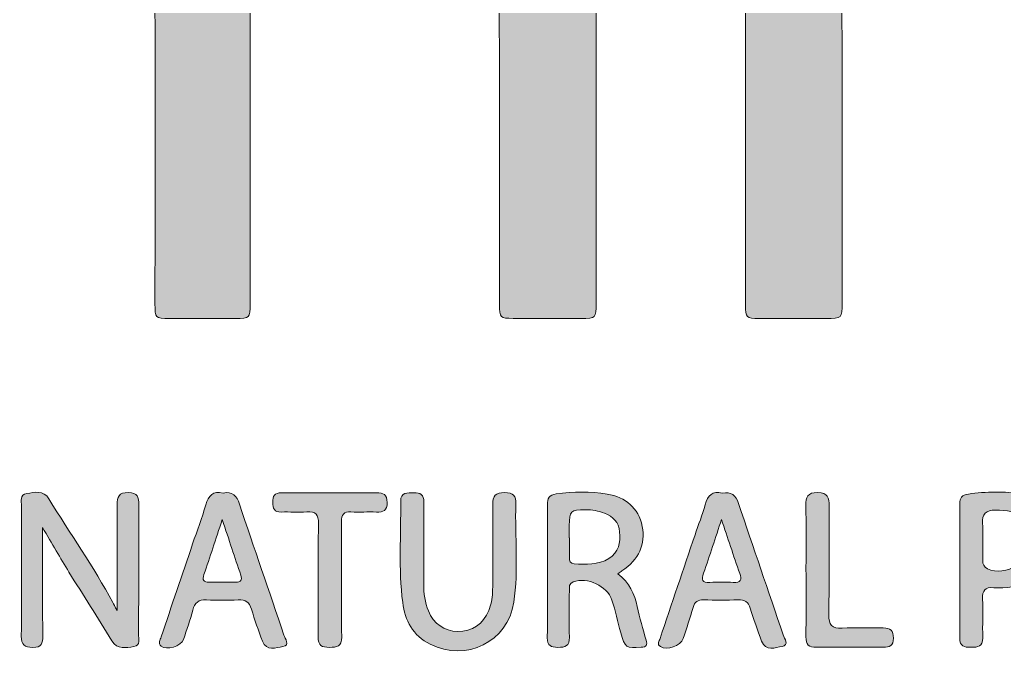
# Model space of a CAD drawing. Extents: x 495 to 1403, y -1247 to -663.
# Drawn here: x 726.8 to 948.7, y -1243.3 to -1098.4 of the extents above; entities that cross this region are included whole.
import ezdxf

# ---------------------------------------------------------------- set-up
doc = ezdxf.new("R2010")
doc.units = 0
doc.header["$MEASUREMENT"] = 0
doc.layers.add('katman 1', color=7, linetype='Continuous')

# ---------------------------------------------------------------- blocks, each defined once
blk = doc.blocks.new('block 3')
at = {"layer": 'katman 1', "true_color": 0xffffff}
h = blk.add_hatch(color=7, dxfattribs=at)
h.dxf.hatch_style = 2
edge = h.paths.add_edge_path()
edge.add_spline(control_points=[(909.91, -1067.36), (914.71, -1059.95), (920.86, -1054.19), (928.8, -1050.7), (943.58, -1044.21), (958.19, -1044.37), (971.92, -1053.51), (981.36, -1059.8), (985.97, -1069.33), (988.4, -1080.11), (989.75, -1086.09), (990.05, -1092.17), (990.09, -1098.22), (990.22, -1119.54), (990.14, -1140.86), (990.14, -1162.18), (990.14, -1165.77), (990.13, -1165.77), (986.58, -1165.77), (981.5, -1165.78), (976.41, -1165.67), (971.34, -1165.82), (969.01, -1165.89), (968.3, -1165.11), (968.31, -1162.78), (968.39, -1141), (968.44, -1119.22), (968.31, -1097.44), (968.27, -1089.85), (967.19, -1082.38), (963.15, -1075.7), (958.93, -1068.72), (952.65, -1065.27), (944.56, -1064.53), (925.55, -1062.8), (911.94, -1079.12), (912.08, -1095.5), (912.28, -1117.74), (912.13, -1139.99), (912.13, -1162.23), (912.12, -1165.77), (912.12, -1165.77), (908.52, -1165.77), (903.52, -1165.78), (898.51, -1165.78), (893.51, -1165.77), (890.45, -1165.77), (890.37, -1165.69), (890.37, -1162.69), (890.36, -1149.15), (890.37, -1135.6), (890.36, -1122.06), (890.35, -1102.51), (890.36, -1082.96), (890.27, -1063.41), (890.25, -1059.34), (889.9, -1055.27), (889.59, -1051.21), (889.46, -1049.62), (889.97, -1048.88), (891.57, -1048.89), (896.57, -1048.89), (901.58, -1048.91), (906.58, -1048.87), (908.45, -1048.85), (908.86, -1049.86), (908.94, -1051.49), (909.2, -1056.78), (909.58, -1062.07), (909.91, -1067.36)], knot_values=[0, 0, 0, 0, 1, 1, 1, 2, 2, 2, 3, 3, 3, 4, 4, 4, 5, 5, 5, 6, 6, 6, 7, 7, 7, 8, 8, 8, 9, 9, 9, 10, 10, 10, 11, 11, 11, 12, 12, 12, 13, 13, 13, 14, 14, 14, 15, 15, 15, 16, 16, 16, 17, 17, 17, 18, 18, 18, 19, 19, 19, 20, 20, 20, 21, 21, 21, 22, 22, 22, 23, 23, 23, 23], degree=3, periodic=1)
h = blk.add_hatch(color=7, dxfattribs=at)
h.dxf.hatch_style = 2
edge = h.paths.add_edge_path()
edge.add_spline(control_points=[(776.58, -1067.33), (777.64, -1066.93), (777.82, -1066.11), (778.24, -1065.5), (786.66, -1053.27), (798.43, -1047.18), (813.12, -1046.46), (823.34, -1045.95), (832.61, -1048.63), (840.68, -1055.07), (847.98, -1060.88), (852.01, -1068.71), (854.41, -1077.52), (856.01, -1083.34), (856.65, -1089.31), (856.67, -1095.32), (856.74, -1117.65), (856.7, -1139.97), (856.7, -1162.29), (856.7, -1165.76), (856.69, -1165.77), (853.26, -1165.77), (848.17, -1165.78), (843.09, -1165.78), (838.01, -1165.77), (835.02, -1165.76), (834.94, -1165.69), (834.94, -1162.62), (834.92, -1140.15), (835.04, -1117.67), (834.82, -1095.19), (834.75, -1087.1), (832.98, -1079.3), (827.71, -1072.72), (823.83, -1067.87), (818.67, -1065.38), (812.64, -1064.67), (791.86, -1062.23), (778.78, -1078.89), (778.73, -1095.21), (778.65, -1117.61), (778.71, -1140.01), (778.7, -1162.41), (778.7, -1165.76), (778.69, -1165.77), (775.4, -1165.77), (770.48, -1165.78), (765.55, -1165.78), (760.62, -1165.77), (757.28, -1165.77), (757.27, -1165.76), (757.27, -1162.47), (757.26, -1136.6), (757.4, -1110.74), (757.2, -1084.88), (757.11, -1073.81), (757.17, -1062.72), (756.32, -1051.67), (756.13, -1049.31), (757, -1048.77), (759.15, -1048.83), (763.76, -1048.96), (768.38, -1048.92), (773, -1048.85), (774.75, -1048.83), (775.42, -1049.47), (775.51, -1051.27), (775.76, -1056.55), (776.2, -1061.83), (776.58, -1067.33)], knot_values=[0, 0, 0, 0, 1, 1, 1, 2, 2, 2, 3, 3, 3, 4, 4, 4, 5, 5, 5, 6, 6, 6, 7, 7, 7, 8, 8, 8, 9, 9, 9, 10, 10, 10, 11, 11, 11, 12, 12, 12, 13, 13, 13, 14, 14, 14, 15, 15, 15, 16, 16, 16, 17, 17, 17, 18, 18, 18, 19, 19, 19, 20, 20, 20, 21, 21, 21, 22, 22, 22, 23, 23, 23, 23], degree=3, periodic=1)
h = blk.add_hatch(color=7, dxfattribs=at)
h.dxf.hatch_style = 2
edge = h.paths.add_edge_path()
edge.add_spline(control_points=[(748.76, -1231.64), (748.76, -1223.26), (748.8, -1215.57), (748.73, -1207.88), (748.71, -1206), (749.11, -1205.02), (751.25, -1205.04), (753.33, -1205.06), (753.63, -1206.1), (753.62, -1207.81), (753.58, -1217.51), (753.62, -1227.21), (753.57, -1236.91), (753.57, -1237.95), (754.12, -1239.56), (752.48, -1239.77), (750.76, -1239.98), (748.84, -1240.57), (747.55, -1238.44), (744.4, -1233.24), (741.08, -1228.14), (737.88, -1222.97), (735.95, -1219.83), (734.11, -1216.63), (731.9, -1212.9), (731.9, -1214.17), (731.9, -1214.93), (731.9, -1215.7), (731.92, -1222.93), (731.92, -1230.17), (731.98, -1237.4), (731.99, -1239.03), (731.71, -1239.97), (729.73, -1239.96), (727.85, -1239.94), (727.13, -1239.34), (727.14, -1237.43), (727.19, -1227.66), (727.15, -1217.88), (727.18, -1208.1), (727.18, -1207.03), (726.77, -1205.49), (728.37, -1205.26), (730.12, -1205.01), (732.11, -1204.39), (733.37, -1206.46), (738.11, -1214.29), (743.45, -1221.76), (747.77, -1229.85), (747.98, -1230.25), (748.21, -1230.64), (748.76, -1231.64)], knot_values=[0, 0, 0, 0, 1, 1, 1, 2, 2, 2, 3, 3, 3, 4, 4, 4, 5, 5, 5, 6, 6, 6, 7, 7, 7, 8, 8, 8, 9, 9, 9, 10, 10, 10, 11, 11, 11, 12, 12, 12, 13, 13, 13, 14, 14, 14, 15, 15, 15, 16, 16, 16, 17, 17, 17, 17], degree=3, periodic=1)
h = blk.add_hatch(color=7, dxfattribs=at)
h.dxf.hatch_style = 2
edge = h.paths.add_edge_path()
edge.add_spline(control_points=[(772.62, -1205.15), (774.74, -1204.73), (775.67, -1205.72), (776.31, -1207.66), (779.59, -1217.51), (783.02, -1227.32), (786.33, -1237.16), (786.6, -1237.97), (787.79, -1239.48), (786.08, -1239.75), (784.58, -1239.99), (782.39, -1240.94), (781.48, -1238.55), (780.57, -1236.18), (779.73, -1233.77), (779.03, -1231.34), (778.56, -1229.7), (777.67, -1229.15), (776.02, -1229.23), (773.64, -1229.34), (771.25, -1229.37), (768.87, -1229.22), (767.03, -1229.1), (766.25, -1229.92), (765.8, -1231.56), (765.19, -1233.78), (764.45, -1235.97), (763.69, -1238.15), (763.16, -1239.69), (759.87, -1240.68), (758.66, -1239.69), (757.86, -1239.04), (758.45, -1238.25), (758.67, -1237.58), (761.01, -1230.58), (763.39, -1223.59), (765.76, -1216.59), (766.75, -1213.68), (767.86, -1210.8), (768.7, -1207.84), (769.31, -1205.7), (770.39, -1204.62), (772.62, -1205.15)], knot_values=[0, 0, 0, 0, 1, 1, 1, 2, 2, 2, 3, 3, 3, 4, 4, 4, 5, 5, 5, 6, 6, 6, 7, 7, 7, 8, 8, 8, 9, 9, 9, 10, 10, 10, 11, 11, 11, 12, 12, 12, 13, 13, 13, 14, 14, 14, 14], degree=3, periodic=1)
edge = h.paths.add_edge_path()
edge.add_spline(control_points=[(772.43, -1211.13), (770.92, -1215.68), (769.64, -1219.61), (768.3, -1223.53), (767.89, -1224.74), (768.2, -1225.27), (769.49, -1225.26), (771.49, -1225.24), (773.49, -1225.25), (775.48, -1225.26), (776.63, -1225.26), (776.99, -1224.79), (776.61, -1223.66), (775.26, -1219.69), (773.95, -1215.69), (772.43, -1211.13)], knot_values=[0, 0, 0, 0, 1, 1, 1, 2, 2, 2, 3, 3, 3, 4, 4, 4, 5, 5, 5, 5], degree=3, periodic=1)
h = blk.add_hatch(color=7, dxfattribs=at)
h.dxf.hatch_style = 2
edge = h.paths.add_edge_path()
edge.add_spline(control_points=[(833.4, -1217.69), (833.4, -1214.38), (833.47, -1211.07), (833.38, -1207.77), (833.32, -1205.78), (834.09, -1205.03), (836.09, -1205.04), (837.99, -1205.05), (838.68, -1205.77), (838.61, -1207.65), (838.35, -1215.02), (839.25, -1222.44), (838.15, -1229.76), (836.8, -1238.71), (827.44, -1243.31), (819.3, -1239.24), (815.43, -1237.3), (813.6, -1233.87), (813.1, -1229.81), (812.16, -1222.24), (812.71, -1214.61), (812.65, -1207.01), (812.63, -1204.89), (814.21, -1205.13), (815.6, -1205.08), (817.07, -1205.03), (817.88, -1205.53), (817.86, -1207.2), (817.81, -1213.35), (817.86, -1219.5), (817.84, -1225.65), (817.84, -1227.75), (818.14, -1229.8), (818.91, -1231.74), (820.05, -1234.63), (822.51, -1236.31), (825.49, -1236.34), (828.71, -1236.37), (831.3, -1234.65), (832.49, -1231.64), (833.01, -1230.35), (833.33, -1229.01), (833.33, -1227.6), (833.34, -1227.22), (833.38, -1226.84), (833.38, -1226.45), (833.39, -1223.53), (833.39, -1220.61), (833.39, -1217.69), (833.39, -1217.69), (833.4, -1217.69), (833.4, -1217.69)], knot_values=[0, 0, 0, 0, 1, 1, 1, 2, 2, 2, 3, 3, 3, 4, 4, 4, 5, 5, 5, 6, 6, 6, 7, 7, 7, 8, 8, 8, 9, 9, 9, 10, 10, 10, 11, 11, 11, 12, 12, 12, 13, 13, 13, 14, 14, 14, 15, 15, 15, 16, 16, 16, 17, 17, 17, 17], degree=3, periodic=1)
h = blk.add_hatch(color=7, dxfattribs=at)
h.dxf.hatch_style = 2
edge = h.paths.add_edge_path()
edge.add_spline(control_points=[(861.56, -1223.37), (864.27, -1225.33), (865.33, -1227.88), (865.96, -1230.75), (866.51, -1233.3), (867.23, -1235.82), (867.96, -1238.32), (868.29, -1239.44), (868.03, -1239.82), (866.86, -1239.92), (863.54, -1240.21), (863.13, -1239.97), (862.23, -1236.63), (861.57, -1234.18), (861.06, -1231.69), (860.26, -1229.29), (859.18, -1226.04), (854.7, -1224.04), (851.54, -1225.18), (850.56, -1225.54), (850.66, -1226.33), (850.66, -1227.08), (850.64, -1230.62), (850.57, -1234.16), (850.67, -1237.69), (850.73, -1239.67), (849.71, -1239.93), (848.09, -1239.94), (846.52, -1239.94), (845.69, -1239.6), (845.7, -1237.77), (845.77, -1227.78), (845.75, -1217.78), (845.71, -1207.79), (845.71, -1206.32), (846.11, -1205.54), (847.72, -1205.35), (851.55, -1204.88), (855.37, -1204.68), (859.19, -1205.37), (863.36, -1206.13), (866.21, -1208.37), (867.09, -1212.68), (867.91, -1216.67), (866.3, -1220.15), (862.52, -1222.7), (862.27, -1222.87), (862.03, -1223.04), (861.56, -1223.37)], knot_values=[0, 0, 0, 0, 1, 1, 1, 2, 2, 2, 3, 3, 3, 4, 4, 4, 5, 5, 5, 6, 6, 6, 7, 7, 7, 8, 8, 8, 9, 9, 9, 10, 10, 10, 11, 11, 11, 12, 12, 12, 13, 13, 13, 14, 14, 14, 15, 15, 15, 16, 16, 16, 16], degree=3, periodic=1)
edge = h.paths.add_edge_path()
edge.add_spline(control_points=[(850.65, -1215.26), (850.65, -1215.26), (850.66, -1215.26), (850.66, -1215.26), (850.66, -1216.72), (850.66, -1218.17), (850.66, -1219.63), (850.67, -1220.38), (850.86, -1221.06), (851.75, -1221.11), (854.43, -1221.24), (857.13, -1221.43), (859.56, -1219.92), (861.85, -1218.5), (862.21, -1216.34), (862, -1213.9), (861.8, -1211.72), (860.5, -1210.44), (858.59, -1209.69), (857.23, -1209.15), (855.8, -1208.92), (854.32, -1208.93), (850.9, -1208.95), (850.65, -1209.16), (850.65, -1212.5), (850.64, -1213.42), (850.65, -1214.34), (850.65, -1215.26)], knot_values=[0, 0, 0, 0, 1, 1, 1, 2, 2, 2, 3, 3, 3, 4, 4, 4, 5, 5, 5, 6, 6, 6, 7, 7, 7, 8, 8, 8, 9, 9, 9, 9], degree=3, periodic=1)
h = blk.add_hatch(color=7, dxfattribs=at)
h.dxf.hatch_style = 2
edge = h.paths.add_edge_path()
edge.add_spline(control_points=[(885.1, -1205.16), (887.18, -1204.77), (888.17, -1205.61), (888.79, -1207.47), (892.1, -1217.38), (895.53, -1227.24), (898.86, -1237.14), (899.14, -1237.97), (900.31, -1239.44), (898.6, -1239.73), (897.08, -1240), (894.92, -1240.89), (894, -1238.52), (893.06, -1236.09), (892.23, -1233.61), (891.44, -1231.12), (891.01, -1229.72), (890.2, -1229.18), (888.74, -1229.23), (886.13, -1229.32), (883.52, -1229.3), (880.9, -1229.24), (879.62, -1229.21), (878.93, -1229.73), (878.57, -1230.94), (877.86, -1233.3), (877.1, -1235.63), (876.31, -1237.96), (875.74, -1239.64), (872.63, -1240.72), (871.18, -1239.77), (870.33, -1239.22), (870.91, -1238.53), (871.11, -1237.93), (873.72, -1230.14), (876.35, -1222.36), (878.99, -1214.57), (879.75, -1212.32), (880.66, -1210.1), (881.27, -1207.81), (881.85, -1205.64), (882.97, -1204.61), (885.1, -1205.16)], knot_values=[0, 0, 0, 0, 1, 1, 1, 2, 2, 2, 3, 3, 3, 4, 4, 4, 5, 5, 5, 6, 6, 6, 7, 7, 7, 8, 8, 8, 9, 9, 9, 10, 10, 10, 11, 11, 11, 12, 12, 12, 13, 13, 13, 14, 14, 14, 14], degree=3, periodic=1)
edge = h.paths.add_edge_path()
edge.add_spline(control_points=[(884.95, -1211.1), (883.6, -1215.21), (882.32, -1219.24), (880.93, -1223.23), (880.42, -1224.69), (880.53, -1225.39), (882.31, -1225.28), (884.07, -1225.18), (885.85, -1225.18), (887.62, -1225.28), (889.33, -1225.38), (889.59, -1224.74), (889.06, -1223.25), (887.66, -1219.26), (886.35, -1215.24), (884.95, -1211.1)], knot_values=[0, 0, 0, 0, 1, 1, 1, 2, 2, 2, 3, 3, 3, 4, 4, 4, 5, 5, 5, 5], degree=3, periodic=1)
h = blk.add_hatch(color=7, dxfattribs=at)
h.dxf.hatch_style = 2
edge = h.paths.add_edge_path()
edge.add_spline(control_points=[(904, -1222.53), (904, -1217.69), (904.06, -1212.84), (903.97, -1208), (903.94, -1206.05), (904.35, -1205.01), (906.62, -1205.03), (908.95, -1205.05), (909.22, -1206.25), (909.21, -1208.11), (909.17, -1216.26), (909.26, -1224.41), (909.15, -1232.56), (909.12, -1234.87), (909.81, -1235.74), (912.16, -1235.61), (915.23, -1235.44), (918.31, -1235.61), (921.39, -1235.56), (923.04, -1235.53), (923.7, -1236.16), (923.69, -1237.88), (923.68, -1239.59), (922.89, -1239.93), (921.41, -1239.92), (916.42, -1239.87), (911.42, -1239.85), (906.42, -1239.93), (904.62, -1239.96), (903.96, -1239.32), (903.98, -1237.53), (904.05, -1232.53), (904.01, -1227.53), (904, -1222.53)], knot_values=[0, 0, 0, 0, 1, 1, 1, 2, 2, 2, 3, 3, 3, 4, 4, 4, 5, 5, 5, 6, 6, 6, 7, 7, 7, 8, 8, 8, 9, 9, 9, 10, 10, 10, 11, 11, 11, 11], degree=3, periodic=1)
h = blk.add_hatch(color=7, dxfattribs=at)
h.dxf.hatch_style = 2
edge = h.paths.add_edge_path()
edge.add_spline(control_points=[(946.67, -1204.98), (948.66, -1204.9), (950.73, -1204.97), (952.75, -1205.53), (957.46, -1206.82), (960.02, -1209.89), (960.41, -1214.76), (960.77, -1219.08), (958.37, -1223.19), (954.4, -1225.07), (951.84, -1226.29), (949.11, -1226.71), (946.31, -1226.49), (944.35, -1226.33), (943.74, -1227.14), (943.81, -1229.01), (943.91, -1231.93), (943.77, -1234.85), (943.84, -1237.77), (943.89, -1239.78), (942.72, -1239.94), (941.16, -1239.93), (939.67, -1239.92), (938.63, -1239.73), (938.64, -1237.85), (938.68, -1227.78), (938.66, -1217.7), (938.64, -1207.62), (938.64, -1206.24), (939.13, -1205.55), (940.6, -1205.37), (942.59, -1205.12), (944.57, -1204.92), (946.67, -1204.98)], knot_values=[0, 0, 0, 0, 1, 1, 1, 2, 2, 2, 3, 3, 3, 4, 4, 4, 5, 5, 5, 6, 6, 6, 7, 7, 7, 8, 8, 8, 9, 9, 9, 10, 10, 10, 11, 11, 11, 11], degree=3, periodic=1)
edge = h.paths.add_edge_path()
edge.add_spline(control_points=[(943.84, -1215.76), (943.84, -1215.76), (943.84, -1215.76), (943.85, -1215.76), (943.85, -1217.29), (943.84, -1218.83), (943.85, -1220.36), (943.86, -1221.16), (944.03, -1221.82), (944.88, -1222.22), (948.95, -1224.13), (954.96, -1220.56), (955.27, -1216.1), (955.63, -1210.82), (951.71, -1208.93), (946.71, -1209), (944.71, -1209.02), (943.54, -1209.8), (943.81, -1212.08), (943.96, -1213.29), (943.84, -1214.53), (943.84, -1215.76)], knot_values=[0, 0, 0, 0, 1, 1, 1, 2, 2, 2, 3, 3, 3, 4, 4, 4, 5, 5, 5, 6, 6, 6, 7, 7, 7, 7], degree=3, periodic=1)
h = blk.add_hatch(color=7, dxfattribs=at)
h.dxf.hatch_style = 2
edge = h.paths.add_edge_path()
edge.add_spline(control_points=[(799.32, -1224.49), (799.32, -1228.88), (799.25, -1233.26), (799.35, -1237.64), (799.4, -1239.78), (798.23, -1239.92), (796.57, -1239.94), (794.87, -1239.96), (794.04, -1239.5), (794.05, -1237.62), (794.1, -1229.09), (794.02, -1220.56), (794.11, -1212.02), (794.13, -1210.02), (793.54, -1209.23), (791.49, -1209.39), (789.58, -1209.54), (787.64, -1209.36), (785.72, -1209.43), (784.12, -1209.49), (783.83, -1208.64), (783.81, -1207.28), (783.79, -1205.86), (784.24, -1205.08), (785.75, -1205.09), (788.37, -1205.11), (790.98, -1205.08), (793.59, -1205.08), (798.13, -1205.08), (802.66, -1205.1), (807.2, -1205.07), (808.75, -1205.06), (809.6, -1205.48), (809.6, -1207.29), (809.61, -1209.13), (808.76, -1209.5), (807.19, -1209.44), (805.27, -1209.36), (803.35, -1209.5), (801.43, -1209.4), (799.79, -1209.32), (799.29, -1210.03), (799.31, -1211.58), (799.37, -1215.88), (799.33, -1220.19), (799.33, -1224.49), (799.33, -1224.49), (799.33, -1224.49), (799.32, -1224.49)], knot_values=[0, 0, 0, 0, 1, 1, 1, 2, 2, 2, 3, 3, 3, 4, 4, 4, 5, 5, 5, 6, 6, 6, 7, 7, 7, 8, 8, 8, 9, 9, 9, 10, 10, 10, 11, 11, 11, 12, 12, 12, 13, 13, 13, 14, 14, 14, 15, 15, 15, 16, 16, 16, 16], degree=3, periodic=1)
at = {"layer": 'katman 1', "lineweight": 0}
for points, knots in [([(909.91, -1067.36), (914.71, -1059.95), (920.86, -1054.19), (928.8, -1050.7), (943.58, -1044.21), (958.19, -1044.37), (971.92, -1053.51), (981.36, -1059.8), (985.97, -1069.33), (988.4, -1080.11), (989.75, -1086.09), (990.05, -1092.17), (990.09, -1098.22), (990.22, -1119.54), (990.14, -1140.86), (990.14, -1162.18), (990.14, -1165.77), (990.13, -1165.77), (986.58, -1165.77), (981.5, -1165.78), (976.41, -1165.67), (971.34, -1165.82), (969.01, -1165.89), (968.3, -1165.11), (968.31, -1162.78), (968.39, -1141), (968.44, -1119.22), (968.31, -1097.44), (968.27, -1089.85), (967.19, -1082.38), (963.15, -1075.7), (958.93, -1068.72), (952.65, -1065.27), (944.56, -1064.53), (925.55, -1062.8), (911.94, -1079.12), (912.08, -1095.5), (912.28, -1117.74), (912.13, -1139.99), (912.13, -1162.23), (912.12, -1165.77), (912.12, -1165.77), (908.52, -1165.77), (903.52, -1165.78), (898.51, -1165.78), (893.51, -1165.77), (890.45, -1165.77), (890.37, -1165.69), (890.37, -1162.69), (890.36, -1149.15), (890.37, -1135.6), (890.36, -1122.06), (890.35, -1102.51), (890.36, -1082.96), (890.27, -1063.41), (890.25, -1059.34), (889.9, -1055.27), (889.59, -1051.21), (889.46, -1049.62), (889.97, -1048.88), (891.57, -1048.89), (896.57, -1048.89), (901.58, -1048.91), (906.58, -1048.87), (908.45, -1048.85), (908.86, -1049.86), (908.94, -1051.49), (909.2, -1056.78), (909.58, -1062.07), (909.91, -1067.36)], [0, 0, 0, 0, 1, 1, 1, 2, 2, 2, 3, 3, 3, 4, 4, 4, 5, 5, 5, 6, 6, 6, 7, 7, 7, 8, 8, 8, 9, 9, 9, 10, 10, 10, 11, 11, 11, 12, 12, 12, 13, 13, 13, 14, 14, 14, 15, 15, 15, 16, 16, 16, 17, 17, 17, 18, 18, 18, 19, 19, 19, 20, 20, 20, 21, 21, 21, 22, 22, 22, 23, 23, 23, 23]), ([(776.58, -1067.33), (777.64, -1066.93), (777.82, -1066.11), (778.24, -1065.5), (786.66, -1053.27), (798.43, -1047.18), (813.12, -1046.46), (823.34, -1045.95), (832.61, -1048.63), (840.68, -1055.07), (847.98, -1060.88), (852.01, -1068.71), (854.41, -1077.52), (856.01, -1083.34), (856.65, -1089.31), (856.67, -1095.32), (856.74, -1117.65), (856.7, -1139.97), (856.7, -1162.29), (856.7, -1165.76), (856.69, -1165.77), (853.26, -1165.77), (848.17, -1165.78), (843.09, -1165.78), (838.01, -1165.77), (835.02, -1165.76), (834.94, -1165.69), (834.94, -1162.62), (834.92, -1140.15), (835.04, -1117.67), (834.82, -1095.19), (834.75, -1087.1), (832.98, -1079.3), (827.71, -1072.72), (823.83, -1067.87), (818.67, -1065.38), (812.64, -1064.67), (791.86, -1062.23), (778.78, -1078.89), (778.73, -1095.21), (778.65, -1117.61), (778.71, -1140.01), (778.7, -1162.41), (778.7, -1165.76), (778.69, -1165.77), (775.4, -1165.77), (770.48, -1165.78), (765.55, -1165.78), (760.62, -1165.77), (757.28, -1165.77), (757.27, -1165.76), (757.27, -1162.47), (757.26, -1136.6), (757.4, -1110.74), (757.2, -1084.88), (757.11, -1073.81), (757.17, -1062.72), (756.32, -1051.67), (756.13, -1049.31), (757, -1048.77), (759.15, -1048.83), (763.76, -1048.96), (768.38, -1048.92), (773, -1048.85), (774.75, -1048.83), (775.42, -1049.47), (775.51, -1051.27), (775.76, -1056.55), (776.2, -1061.83), (776.58, -1067.33)], [0, 0, 0, 0, 1, 1, 1, 2, 2, 2, 3, 3, 3, 4, 4, 4, 5, 5, 5, 6, 6, 6, 7, 7, 7, 8, 8, 8, 9, 9, 9, 10, 10, 10, 11, 11, 11, 12, 12, 12, 13, 13, 13, 14, 14, 14, 15, 15, 15, 16, 16, 16, 17, 17, 17, 18, 18, 18, 19, 19, 19, 20, 20, 20, 21, 21, 21, 22, 22, 22, 23, 23, 23, 23]), ([(748.76, -1231.64), (748.76, -1223.26), (748.8, -1215.57), (748.73, -1207.88), (748.71, -1206), (749.11, -1205.02), (751.25, -1205.04), (753.33, -1205.06), (753.63, -1206.1), (753.62, -1207.81), (753.58, -1217.51), (753.62, -1227.21), (753.57, -1236.91), (753.57, -1237.95), (754.12, -1239.56), (752.48, -1239.77), (750.76, -1239.98), (748.84, -1240.57), (747.55, -1238.44), (744.4, -1233.24), (741.08, -1228.14), (737.88, -1222.97), (735.95, -1219.83), (734.11, -1216.63), (731.9, -1212.9), (731.9, -1214.17), (731.9, -1214.93), (731.9, -1215.7), (731.92, -1222.93), (731.92, -1230.17), (731.98, -1237.4), (731.99, -1239.03), (731.71, -1239.97), (729.73, -1239.96), (727.85, -1239.94), (727.13, -1239.34), (727.14, -1237.43), (727.19, -1227.66), (727.15, -1217.88), (727.18, -1208.1), (727.18, -1207.03), (726.77, -1205.49), (728.37, -1205.26), (730.12, -1205.01), (732.11, -1204.39), (733.37, -1206.46), (738.11, -1214.29), (743.45, -1221.76), (747.77, -1229.85), (747.98, -1230.25), (748.21, -1230.64), (748.76, -1231.64)], [0, 0, 0, 0, 1, 1, 1, 2, 2, 2, 3, 3, 3, 4, 4, 4, 5, 5, 5, 6, 6, 6, 7, 7, 7, 8, 8, 8, 9, 9, 9, 10, 10, 10, 11, 11, 11, 12, 12, 12, 13, 13, 13, 14, 14, 14, 15, 15, 15, 16, 16, 16, 17, 17, 17, 17]), ([(772.62, -1205.15), (774.74, -1204.73), (775.67, -1205.72), (776.31, -1207.66), (779.59, -1217.51), (783.02, -1227.32), (786.33, -1237.16), (786.6, -1237.97), (787.79, -1239.48), (786.08, -1239.75), (784.58, -1239.99), (782.39, -1240.94), (781.48, -1238.55), (780.57, -1236.18), (779.73, -1233.77), (779.03, -1231.34), (778.56, -1229.7), (777.67, -1229.15), (776.02, -1229.23), (773.64, -1229.34), (771.25, -1229.37), (768.87, -1229.22), (767.03, -1229.1), (766.25, -1229.92), (765.8, -1231.56), (765.19, -1233.78), (764.45, -1235.97), (763.69, -1238.15), (763.16, -1239.69), (759.87, -1240.68), (758.66, -1239.69), (757.86, -1239.04), (758.45, -1238.25), (758.67, -1237.58), (761.01, -1230.58), (763.39, -1223.59), (765.76, -1216.59), (766.75, -1213.68), (767.86, -1210.8), (768.7, -1207.84), (769.31, -1205.7), (770.39, -1204.62), (772.62, -1205.15)], [0, 0, 0, 0, 1, 1, 1, 2, 2, 2, 3, 3, 3, 4, 4, 4, 5, 5, 5, 6, 6, 6, 7, 7, 7, 8, 8, 8, 9, 9, 9, 10, 10, 10, 11, 11, 11, 12, 12, 12, 13, 13, 13, 14, 14, 14, 14]), ([(833.4, -1217.69), (833.4, -1214.38), (833.47, -1211.07), (833.38, -1207.77), (833.32, -1205.78), (834.09, -1205.03), (836.09, -1205.04), (837.99, -1205.05), (838.68, -1205.77), (838.61, -1207.65), (838.35, -1215.02), (839.25, -1222.44), (838.15, -1229.76), (836.8, -1238.71), (827.44, -1243.31), (819.3, -1239.24), (815.43, -1237.3), (813.6, -1233.87), (813.1, -1229.81), (812.16, -1222.24), (812.71, -1214.61), (812.65, -1207.01), (812.63, -1204.89), (814.21, -1205.13), (815.6, -1205.08), (817.07, -1205.03), (817.88, -1205.53), (817.86, -1207.2), (817.81, -1213.35), (817.86, -1219.5), (817.84, -1225.65), (817.84, -1227.75), (818.14, -1229.8), (818.91, -1231.74), (820.05, -1234.63), (822.51, -1236.31), (825.49, -1236.34), (828.71, -1236.37), (831.3, -1234.65), (832.49, -1231.64), (833.01, -1230.35), (833.33, -1229.01), (833.33, -1227.6), (833.34, -1227.22), (833.38, -1226.84), (833.38, -1226.45), (833.39, -1223.53), (833.39, -1220.61), (833.39, -1217.69), (833.39, -1217.69), (833.4, -1217.69), (833.4, -1217.69)], [0, 0, 0, 0, 1, 1, 1, 2, 2, 2, 3, 3, 3, 4, 4, 4, 5, 5, 5, 6, 6, 6, 7, 7, 7, 8, 8, 8, 9, 9, 9, 10, 10, 10, 11, 11, 11, 12, 12, 12, 13, 13, 13, 14, 14, 14, 15, 15, 15, 16, 16, 16, 17, 17, 17, 17]), ([(861.56, -1223.37), (864.27, -1225.33), (865.33, -1227.88), (865.96, -1230.75), (866.51, -1233.3), (867.23, -1235.82), (867.96, -1238.32), (868.29, -1239.44), (868.03, -1239.82), (866.86, -1239.92), (863.54, -1240.21), (863.13, -1239.97), (862.23, -1236.63), (861.57, -1234.18), (861.06, -1231.69), (860.26, -1229.29), (859.18, -1226.04), (854.7, -1224.04), (851.54, -1225.18), (850.56, -1225.54), (850.66, -1226.33), (850.66, -1227.08), (850.64, -1230.62), (850.57, -1234.16), (850.67, -1237.69), (850.73, -1239.67), (849.71, -1239.93), (848.09, -1239.94), (846.52, -1239.94), (845.69, -1239.6), (845.7, -1237.77), (845.77, -1227.78), (845.75, -1217.78), (845.71, -1207.79), (845.71, -1206.32), (846.11, -1205.54), (847.72, -1205.35), (851.55, -1204.88), (855.37, -1204.68), (859.19, -1205.37), (863.36, -1206.13), (866.21, -1208.37), (867.09, -1212.68), (867.91, -1216.67), (866.3, -1220.15), (862.52, -1222.7), (862.27, -1222.87), (862.03, -1223.04), (861.56, -1223.37)], [0, 0, 0, 0, 1, 1, 1, 2, 2, 2, 3, 3, 3, 4, 4, 4, 5, 5, 5, 6, 6, 6, 7, 7, 7, 8, 8, 8, 9, 9, 9, 10, 10, 10, 11, 11, 11, 12, 12, 12, 13, 13, 13, 14, 14, 14, 15, 15, 15, 16, 16, 16, 16]), ([(885.1, -1205.16), (887.18, -1204.77), (888.17, -1205.61), (888.79, -1207.47), (892.1, -1217.38), (895.53, -1227.24), (898.86, -1237.14), (899.14, -1237.97), (900.31, -1239.44), (898.6, -1239.73), (897.08, -1240), (894.92, -1240.89), (894, -1238.52), (893.06, -1236.09), (892.23, -1233.61), (891.44, -1231.12), (891.01, -1229.72), (890.2, -1229.18), (888.74, -1229.23), (886.13, -1229.32), (883.52, -1229.3), (880.9, -1229.24), (879.62, -1229.21), (878.93, -1229.73), (878.57, -1230.94), (877.86, -1233.3), (877.1, -1235.63), (876.31, -1237.96), (875.74, -1239.64), (872.63, -1240.72), (871.18, -1239.77), (870.33, -1239.22), (870.91, -1238.53), (871.11, -1237.93), (873.72, -1230.14), (876.35, -1222.36), (878.99, -1214.57), (879.75, -1212.32), (880.66, -1210.1), (881.27, -1207.81), (881.85, -1205.64), (882.97, -1204.61), (885.1, -1205.16)], [0, 0, 0, 0, 1, 1, 1, 2, 2, 2, 3, 3, 3, 4, 4, 4, 5, 5, 5, 6, 6, 6, 7, 7, 7, 8, 8, 8, 9, 9, 9, 10, 10, 10, 11, 11, 11, 12, 12, 12, 13, 13, 13, 14, 14, 14, 14]), ([(904, -1222.53), (904, -1217.69), (904.06, -1212.84), (903.97, -1208), (903.94, -1206.05), (904.35, -1205.01), (906.62, -1205.03), (908.95, -1205.05), (909.22, -1206.25), (909.21, -1208.11), (909.17, -1216.26), (909.26, -1224.41), (909.15, -1232.56), (909.12, -1234.87), (909.81, -1235.74), (912.16, -1235.61), (915.23, -1235.44), (918.31, -1235.61), (921.39, -1235.56), (923.04, -1235.53), (923.7, -1236.16), (923.69, -1237.88), (923.68, -1239.59), (922.89, -1239.93), (921.41, -1239.92), (916.42, -1239.87), (911.42, -1239.85), (906.42, -1239.93), (904.62, -1239.96), (903.96, -1239.32), (903.98, -1237.53), (904.05, -1232.53), (904.01, -1227.53), (904, -1222.53)], [0, 0, 0, 0, 1, 1, 1, 2, 2, 2, 3, 3, 3, 4, 4, 4, 5, 5, 5, 6, 6, 6, 7, 7, 7, 8, 8, 8, 9, 9, 9, 10, 10, 10, 11, 11, 11, 11]), ([(946.67, -1204.98), (948.66, -1204.9), (950.73, -1204.97), (952.75, -1205.53), (957.46, -1206.82), (960.02, -1209.89), (960.41, -1214.76), (960.77, -1219.08), (958.37, -1223.19), (954.4, -1225.07), (951.84, -1226.29), (949.11, -1226.71), (946.31, -1226.49), (944.35, -1226.33), (943.74, -1227.14), (943.81, -1229.01), (943.91, -1231.93), (943.77, -1234.85), (943.84, -1237.77), (943.89, -1239.78), (942.72, -1239.94), (941.16, -1239.93), (939.67, -1239.92), (938.63, -1239.73), (938.64, -1237.85), (938.68, -1227.78), (938.66, -1217.7), (938.64, -1207.62), (938.64, -1206.24), (939.13, -1205.55), (940.6, -1205.37), (942.59, -1205.12), (944.57, -1204.92), (946.67, -1204.98)], [0, 0, 0, 0, 1, 1, 1, 2, 2, 2, 3, 3, 3, 4, 4, 4, 5, 5, 5, 6, 6, 6, 7, 7, 7, 8, 8, 8, 9, 9, 9, 10, 10, 10, 11, 11, 11, 11]), ([(799.32, -1224.49), (799.32, -1228.88), (799.25, -1233.26), (799.35, -1237.64), (799.4, -1239.78), (798.23, -1239.92), (796.57, -1239.94), (794.87, -1239.96), (794.04, -1239.5), (794.05, -1237.62), (794.1, -1229.09), (794.02, -1220.56), (794.11, -1212.02), (794.13, -1210.02), (793.54, -1209.23), (791.49, -1209.39), (789.58, -1209.54), (787.64, -1209.36), (785.72, -1209.43), (784.12, -1209.49), (783.83, -1208.64), (783.81, -1207.28), (783.79, -1205.86), (784.24, -1205.08), (785.75, -1205.09), (788.37, -1205.11), (790.98, -1205.08), (793.59, -1205.08), (798.13, -1205.08), (802.66, -1205.1), (807.2, -1205.07), (808.75, -1205.06), (809.6, -1205.48), (809.6, -1207.29), (809.61, -1209.13), (808.76, -1209.5), (807.19, -1209.44), (805.27, -1209.36), (803.35, -1209.5), (801.43, -1209.4), (799.79, -1209.32), (799.29, -1210.03), (799.31, -1211.58), (799.37, -1215.88), (799.33, -1220.19), (799.33, -1224.49), (799.33, -1224.49), (799.33, -1224.49), (799.32, -1224.49)], [0, 0, 0, 0, 1, 1, 1, 2, 2, 2, 3, 3, 3, 4, 4, 4, 5, 5, 5, 6, 6, 6, 7, 7, 7, 8, 8, 8, 9, 9, 9, 10, 10, 10, 11, 11, 11, 12, 12, 12, 13, 13, 13, 14, 14, 14, 15, 15, 15, 16, 16, 16, 16]), ([(850.65, -1215.26), (850.65, -1215.26), (850.66, -1215.26), (850.66, -1215.26), (850.66, -1216.72), (850.66, -1218.17), (850.66, -1219.63), (850.67, -1220.38), (850.86, -1221.06), (851.75, -1221.11), (854.43, -1221.24), (857.13, -1221.43), (859.56, -1219.92), (861.85, -1218.5), (862.21, -1216.34), (862, -1213.9), (861.8, -1211.72), (860.5, -1210.44), (858.59, -1209.69), (857.23, -1209.15), (855.8, -1208.92), (854.32, -1208.93), (850.9, -1208.95), (850.65, -1209.16), (850.65, -1212.5), (850.64, -1213.42), (850.65, -1214.34), (850.65, -1215.26)], [0, 0, 0, 0, 1, 1, 1, 2, 2, 2, 3, 3, 3, 4, 4, 4, 5, 5, 5, 6, 6, 6, 7, 7, 7, 8, 8, 8, 9, 9, 9, 9]), ([(943.84, -1215.76), (943.84, -1215.76), (943.84, -1215.76), (943.85, -1215.76), (943.85, -1217.29), (943.84, -1218.83), (943.85, -1220.36), (943.86, -1221.16), (944.03, -1221.82), (944.88, -1222.22), (948.95, -1224.13), (954.96, -1220.56), (955.27, -1216.1), (955.63, -1210.82), (951.71, -1208.93), (946.71, -1209), (944.71, -1209.02), (943.54, -1209.8), (943.81, -1212.08), (943.96, -1213.29), (943.84, -1214.53), (943.84, -1215.76)], [0, 0, 0, 0, 1, 1, 1, 2, 2, 2, 3, 3, 3, 4, 4, 4, 5, 5, 5, 6, 6, 6, 7, 7, 7, 7]), ([(772.43, -1211.13), (770.92, -1215.68), (769.64, -1219.61), (768.3, -1223.53), (767.89, -1224.74), (768.2, -1225.27), (769.49, -1225.26), (771.49, -1225.24), (773.49, -1225.25), (775.48, -1225.26), (776.63, -1225.26), (776.99, -1224.79), (776.61, -1223.66), (775.26, -1219.69), (773.95, -1215.69), (772.43, -1211.13)], [0, 0, 0, 0, 1, 1, 1, 2, 2, 2, 3, 3, 3, 4, 4, 4, 5, 5, 5, 5]), ([(884.95, -1211.1), (883.6, -1215.21), (882.32, -1219.24), (880.93, -1223.23), (880.42, -1224.69), (880.53, -1225.39), (882.31, -1225.28), (884.07, -1225.18), (885.85, -1225.18), (887.62, -1225.28), (889.33, -1225.38), (889.59, -1224.74), (889.06, -1223.25), (887.66, -1219.26), (886.35, -1215.24), (884.95, -1211.1)], [0, 0, 0, 0, 1, 1, 1, 2, 2, 2, 3, 3, 3, 4, 4, 4, 5, 5, 5, 5])]:
    blk.add_open_spline(points, degree=3, knots=knots, dxfattribs=at)
blk = doc.blocks.new('block 2')
at = {"layer": 'katman 1'}
blk.add_blockref('block 3', (0, 0), dxfattribs=at)

msp = doc.modelspace()

# ---------------------------------------------------------------- block references
at = {"layer": 'katman 1'}
msp.add_blockref('block 2', (0, 0), dxfattribs=at)

doc.saveas('drawing.dxf')
